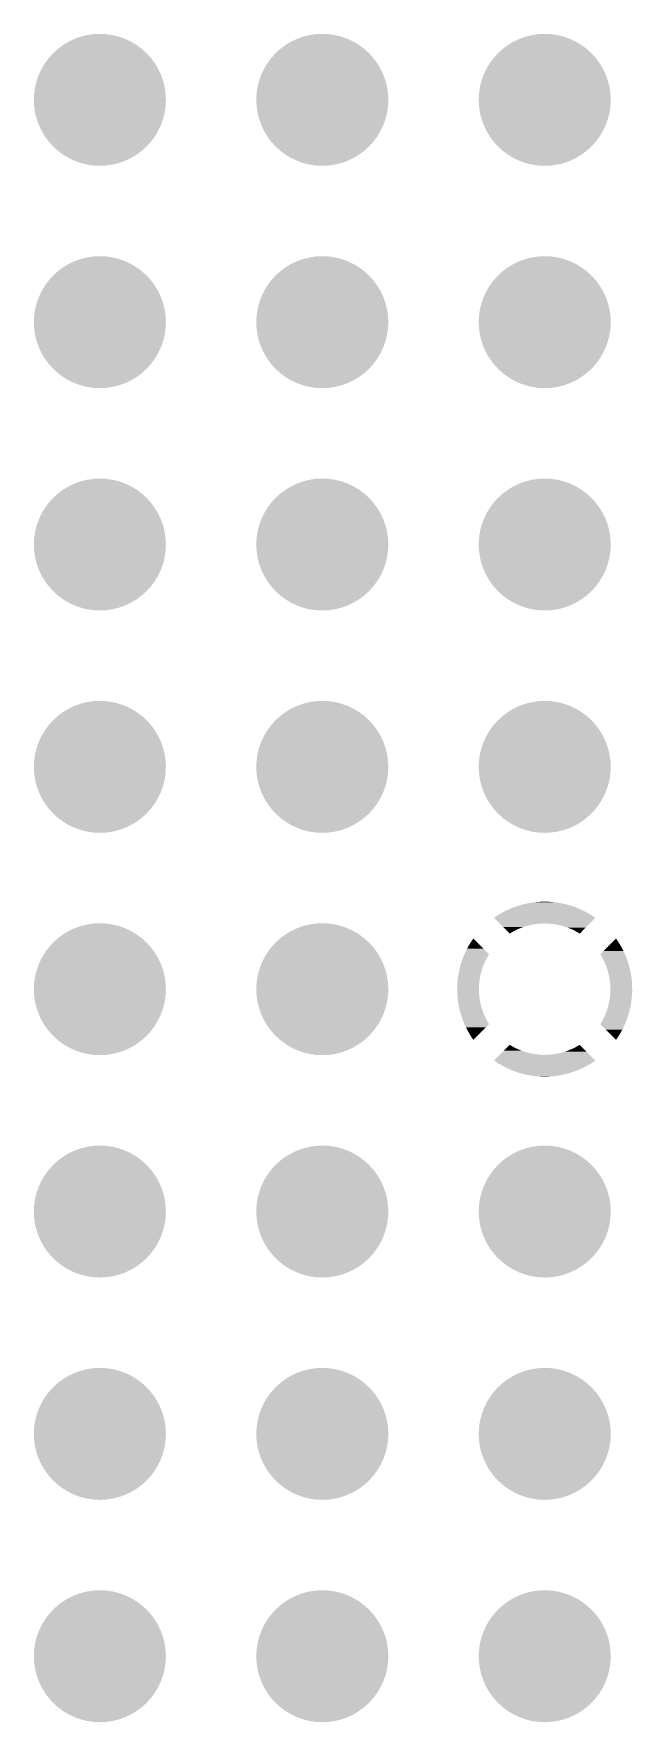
# Model space of a CAD drawing. Extents: x 295 to 953, y 10 to 290.
# Drawn here: x 579.35 to 586.18, y 161.02 to 180.31 of the extents above; entities that cross this region are included whole.
import ezdxf

# ---------------------------------------------------------------- set-up
doc = ezdxf.new("R2010")
doc.units = 0
doc.header["$LTSCALE"] = 5
doc.header["$MEASUREMENT"] = 0
doc.layers.get('0').update_dxf_attribs({"linetype": 'CONTINUOUS', "lineweight": 25})

msp = doc.modelspace()

# ---------------------------------------------------------------- linework, layer by layer
at = {"const_width": 0.754}
for points in [[(579.723, 179.553, 1), (580.477, 179.553, 1)], [(582.263, 179.553, 1), (583.017, 179.553, 1)], [(584.803, 179.553, 1), (585.557, 179.553, 1)], [(579.723, 177.013, 1), (580.477, 177.013, 1)], [(582.263, 177.013, 1), (583.017, 177.013, 1)], [(584.803, 177.013, 1), (585.557, 177.013, 1)], [(579.723, 174.473, 1), (580.477, 174.473, 1)], [(582.263, 174.473, 1), (583.017, 174.473, 1)], [(584.803, 174.473, 1), (585.557, 174.473, 1)], [(579.723, 171.933, 1), (580.477, 171.933, 1)], [(582.263, 171.933, 1), (583.017, 171.933, 1)], [(584.803, 171.933, 1), (585.557, 171.933, 1)], [(579.723, 169.393, 1), (580.477, 169.393, 1)], [(582.263, 169.393, 1), (583.017, 169.393, 1)], [(579.723, 166.853, 1), (580.477, 166.853, 1)], [(582.263, 166.853, 1), (583.017, 166.853, 1)], [(584.803, 166.853, 1), (585.557, 166.853, 1)], [(579.723, 164.313, 1), (580.477, 164.313, 1)], [(582.263, 164.313, 1), (583.017, 164.313, 1)], [(584.803, 164.313, 1), (585.557, 164.313, 1)], [(579.723, 161.773, 1), (580.477, 161.773, 1)], [(582.263, 161.773, 1), (583.017, 161.773, 1)], [(584.803, 161.773, 1), (585.557, 161.773, 1)]]:
    msp.add_lwpolyline(points, format="xyb", close=True, dxfattribs=at)
for points in [[(584.798, 170.317), (584.815, 170.324), (585.562, 170.317), (585.544, 170.324)], [(584.815, 170.324), (584.84, 170.333), (585.544, 170.324), (585.52, 170.333)], [(584.84, 170.333), (584.857, 170.339), (585.52, 170.333), (585.502, 170.339)], [(584.857, 170.339), (584.883, 170.347), (585.502, 170.339), (585.477, 170.347)], [(584.883, 170.347), (584.9, 170.353), (585.477, 170.347), (585.459, 170.353)], [(584.9, 170.353), (584.926, 170.36), (585.459, 170.353), (585.434, 170.36)], [(584.926, 170.36), (584.944, 170.364), (585.434, 170.36), (585.415, 170.364)], [(584.944, 170.364), (584.97, 170.37), (585.415, 170.364), (585.39, 170.37)], [(584.97, 170.37), (584.988, 170.374), (585.39, 170.37), (585.371, 170.374)], [(584.988, 170.374), (585.015, 170.379), (585.371, 170.374), (585.346, 170.379)], [(585.015, 170.379), (585.032, 170.382), (585.346, 170.379), (585.326, 170.382)], [(585.032, 170.382), (585.06, 170.385), (585.326, 170.382), (585.302, 170.385)], [(585.06, 170.385), (585.077, 170.387), (585.302, 170.385), (585.28, 170.387)], [(585.077, 170.387), (585.106, 170.39), (585.28, 170.387), (585.257, 170.39)], [(585.106, 170.39), (585.122, 170.391), (585.257, 170.39), (585.233, 170.391)], [(585.122, 170.391), (585.155, 170.392), (585.233, 170.391), (585.212, 170.392)], [(585.155, 170.392), (585.167, 170.393), (585.212, 170.392), (585.167, 170.393)], [(584.6, 170.208), (584.616, 170.219), (585.759, 170.208), (585.743, 170.219)], [(584.664, 170.144), (584.6, 170.208), (585.695, 170.144), (585.759, 170.208)], [(584.616, 170.219), (584.638, 170.233), (585.743, 170.219), (585.722, 170.233)], [(584.638, 170.233), (584.654, 170.243), (585.722, 170.233), (585.705, 170.243)], [(584.654, 170.243), (584.677, 170.257), (585.705, 170.243), (585.683, 170.257)], [(584.666, 170.142), (584.664, 170.144), (585.133, 170.142), (585.172, 170.144)], [(584.669, 170.139), (584.666, 170.142), (585.094, 170.139), (585.133, 170.142)], [(584.675, 170.133), (584.669, 170.139), (585.055, 170.133), (585.094, 170.139)], [(584.682, 170.126), (584.675, 170.133), (585.017, 170.126), (585.055, 170.133)], [(584.677, 170.257), (584.693, 170.266), (585.683, 170.257), (585.666, 170.266)], [(584.693, 170.266), (584.716, 170.279), (585.666, 170.266), (585.644, 170.279)], [(584.716, 170.279), (584.732, 170.287), (585.644, 170.279), (585.626, 170.287)], [(584.732, 170.287), (584.757, 170.299), (585.626, 170.287), (585.603, 170.299)], [(584.757, 170.299), (584.773, 170.306), (585.603, 170.299), (585.586, 170.306)], [(584.773, 170.306), (584.798, 170.317), (585.586, 170.306), (585.562, 170.317)], [(585.211, 170.143), (585.172, 170.144), (585.694, 170.143), (585.695, 170.144)], [(585.25, 170.141), (585.211, 170.143), (585.692, 170.141), (585.694, 170.143)], [(585.289, 170.136), (585.25, 170.141), (585.687, 170.136), (585.692, 170.141)], [(585.327, 170.129), (585.289, 170.136), (585.68, 170.129), (585.687, 170.136)], [(585.365, 170.121), (585.327, 170.129), (585.672, 170.121), (585.68, 170.129)], [(584.316, 169.897), (584.34, 169.935), (584.441, 169.897), (584.402, 169.935)], [(584.34, 169.935), (584.365, 169.973), (584.402, 169.935), (584.365, 169.973)], [(584.692, 170.117), (584.682, 170.126), (584.979, 170.117), (585.017, 170.126)], [(584.703, 170.105), (584.692, 170.117), (584.942, 170.105), (584.979, 170.117)], [(584.716, 170.092), (584.703, 170.105), (584.905, 170.092), (584.942, 170.105)], [(584.732, 170.077), (584.716, 170.092), (584.869, 170.077), (584.905, 170.092)], [(584.749, 170.059), (584.732, 170.077), (584.834, 170.059), (584.869, 170.077)], [(584.768, 170.041), (584.749, 170.059), (584.8, 170.041), (584.834, 170.059)], [(584.78, 170.028), (584.768, 170.041), (584.78, 170.028), (584.8, 170.041)], [(585.403, 170.11), (585.365, 170.121), (585.661, 170.11), (585.672, 170.121)], [(585.44, 170.097), (585.403, 170.11), (585.649, 170.097), (585.661, 170.11)], [(585.476, 170.083), (585.44, 170.097), (585.634, 170.083), (585.649, 170.097)], [(585.511, 170.067), (585.476, 170.083), (585.618, 170.067), (585.634, 170.083)], [(585.546, 170.048), (585.511, 170.067), (585.6, 170.048), (585.618, 170.067)], [(585.58, 170.028), (585.546, 170.048), (585.58, 170.028), (585.6, 170.048)], [(585.93, 169.908), (585.968, 169.946), (586.036, 169.908), (586.012, 169.946)], [(585.968, 169.946), (585.994, 169.973), (586.012, 169.946), (585.994, 169.973)], [(584.24, 169.734), (584.25, 169.76), (584.511, 169.734), (584.525, 169.76)], [(584.25, 169.76), (584.256, 169.776), (584.525, 169.76), (584.534, 169.776)], [(584.256, 169.776), (584.264, 169.793), (584.534, 169.776), (584.545, 169.793)], [(584.264, 169.793), (584.274, 169.817), (584.545, 169.793), (584.521, 169.817)], [(584.274, 169.817), (584.294, 169.857), (584.521, 169.817), (584.48, 169.857)], [(584.294, 169.857), (584.316, 169.897), (584.48, 169.857), (584.441, 169.897)], [(585.815, 169.793), (585.851, 169.829), (586.096, 169.793), (586.079, 169.829)], [(585.818, 169.788), (585.815, 169.793), (586.098, 169.788), (586.096, 169.793)], [(585.831, 169.766), (585.818, 169.788), (586.107, 169.766), (586.098, 169.788)], [(585.842, 169.746), (585.831, 169.766), (586.115, 169.746), (586.107, 169.766)], [(585.849, 169.732), (585.842, 169.746), (586.12, 169.732), (586.115, 169.746)], [(585.851, 169.829), (585.891, 169.869), (586.079, 169.829), (586.059, 169.869)], [(585.891, 169.869), (585.93, 169.908), (586.059, 169.869), (586.036, 169.908)], [(584.191, 169.541), (584.194, 169.56), (584.444, 169.541), (584.448, 169.56)], [(584.194, 169.56), (584.198, 169.579), (584.448, 169.56), (584.452, 169.579)], [(584.198, 169.579), (584.203, 169.604), (584.452, 169.579), (584.46, 169.604)], [(584.203, 169.604), (584.206, 169.616), (584.46, 169.604), (584.463, 169.616)], [(584.206, 169.616), (584.213, 169.648), (584.463, 169.616), (584.474, 169.648)], [(584.213, 169.648), (584.215, 169.653), (584.474, 169.648), (584.476, 169.653)], [(584.215, 169.653), (584.225, 169.69), (584.476, 169.653), (584.49, 169.69)], [(584.225, 169.69), (584.226, 169.691), (584.49, 169.69), (584.491, 169.691)], [(584.226, 169.691), (584.237, 169.725), (584.491, 169.691), (584.506, 169.725)], [(584.237, 169.725), (584.24, 169.734), (584.506, 169.725), (584.511, 169.734)], [(585.863, 169.704), (585.849, 169.732), (586.13, 169.704), (586.12, 169.732)], [(585.866, 169.697), (585.863, 169.704), (586.132, 169.697), (586.13, 169.704)], [(585.881, 169.661), (585.866, 169.697), (586.143, 169.661), (586.132, 169.697)], [(585.881, 169.66), (585.881, 169.661), (586.143, 169.66), (586.143, 169.661)], [(585.894, 169.624), (585.881, 169.66), (586.152, 169.624), (586.143, 169.66)], [(585.896, 169.617), (585.894, 169.624), (586.154, 169.617), (586.152, 169.624)], [(585.905, 169.586), (585.896, 169.617), (586.16, 169.586), (586.154, 169.617)], [(585.908, 169.573), (585.905, 169.586), (586.163, 169.573), (586.16, 169.586)], [(585.914, 169.548), (585.908, 169.573), (586.167, 169.548), (586.163, 169.573)], [(585.918, 169.528), (585.914, 169.548), (586.17, 169.528), (586.167, 169.548)], [(584.18, 169.393), (584.181, 169.424), (584.429, 169.393), (584.43, 169.424)], [(584.181, 169.354), (584.18, 169.393), (584.43, 169.354), (584.429, 169.393)], [(584.181, 169.425), (584.183, 169.463), (584.43, 169.425), (584.432, 169.463)], [(584.181, 169.424), (584.181, 169.425), (584.43, 169.424), (584.43, 169.425)], [(584.183, 169.47), (584.186, 169.502), (584.433, 169.47), (584.437, 169.502)], [(584.183, 169.463), (584.183, 169.47), (584.432, 169.463), (584.433, 169.47)], [(584.186, 169.502), (584.188, 169.515), (584.437, 169.502), (584.439, 169.515)], [(584.188, 169.515), (584.191, 169.541), (584.439, 169.515), (584.444, 169.541)], [(585.921, 169.51), (585.918, 169.528), (586.172, 169.51), (586.17, 169.528)], [(585.925, 169.483), (585.921, 169.51), (586.175, 169.483), (586.172, 169.51)], [(585.926, 169.471), (585.925, 169.483), (586.176, 169.471), (586.175, 169.483)], [(585.929, 169.438), (585.926, 169.471), (586.178, 169.438), (586.176, 169.471)], [(585.927, 169.323), (585.93, 169.361), (586.177, 169.323), (586.179, 169.361)], [(585.929, 169.432), (585.929, 169.438), (586.178, 169.432), (586.178, 169.438)], [(585.93, 169.393), (585.929, 169.432), (586.179, 169.393), (586.178, 169.432)], [(585.93, 169.362), (585.93, 169.393), (586.179, 169.362), (586.179, 169.393)], [(585.93, 169.361), (585.93, 169.362), (586.179, 169.361), (586.179, 169.362)], [(584.181, 169.348), (584.181, 169.354), (584.431, 169.348), (584.43, 169.354)], [(584.183, 169.315), (584.181, 169.348), (584.433, 169.315), (584.431, 169.348)], [(584.184, 169.303), (584.183, 169.315), (584.435, 169.303), (584.433, 169.315)], [(584.187, 169.277), (584.184, 169.303), (584.438, 169.277), (584.435, 169.303)], [(584.189, 169.259), (584.187, 169.277), (584.442, 169.259), (584.438, 169.277)], [(584.193, 169.238), (584.189, 169.259), (584.445, 169.238), (584.442, 169.259)], [(584.196, 169.214), (584.193, 169.238), (584.451, 169.214), (584.445, 169.238)], [(584.199, 169.2), (584.196, 169.214), (584.454, 169.2), (584.451, 169.214)], [(584.205, 169.17), (584.199, 169.2), (584.463, 169.17), (584.454, 169.2)], [(584.207, 169.163), (584.205, 169.17), (584.465, 169.163), (584.463, 169.17)], [(584.217, 169.126), (584.207, 169.163), (584.478, 169.126), (584.465, 169.163)], [(585.886, 169.139), (585.896, 169.17), (586.146, 169.139), (586.154, 169.17)], [(585.896, 169.17), (585.9, 169.183), (586.154, 169.17), (586.157, 169.183)], [(585.9, 169.183), (585.907, 169.208), (586.157, 169.183), (586.162, 169.208)], [(585.907, 169.208), (585.911, 169.227), (586.162, 169.208), (586.165, 169.227)], [(585.911, 169.227), (585.916, 169.246), (586.165, 169.227), (586.168, 169.246)], [(585.916, 169.246), (585.92, 169.271), (586.168, 169.246), (586.172, 169.271)], [(585.92, 169.271), (585.922, 169.284), (586.172, 169.271), (586.173, 169.284)], [(585.922, 169.284), (585.926, 169.316), (586.173, 169.284), (586.176, 169.316)], [(585.926, 169.316), (585.927, 169.323), (586.176, 169.316), (586.177, 169.323)], [(584.228, 169.09), (584.217, 169.126), (584.493, 169.09), (584.478, 169.126)], [(584.23, 169.083), (584.228, 169.09), (584.496, 169.083), (584.493, 169.09)], [(584.24, 169.055), (584.23, 169.083), (584.51, 169.055), (584.496, 169.083)], [(584.245, 169.041), (584.24, 169.055), (584.517, 169.041), (584.51, 169.055)], [(584.253, 169.02), (584.245, 169.041), (584.528, 169.02), (584.517, 169.041)], [(584.261, 168.999), (584.253, 169.02), (584.541, 168.999), (584.528, 169.02)], [(584.264, 168.993), (584.261, 168.999), (584.545, 168.993), (584.541, 168.999)], [(584.28, 168.958), (584.264, 168.993), (584.509, 168.958), (584.545, 168.993)], [(585.815, 168.993), (585.825, 169.011), (586.095, 168.993), (586.103, 169.011)], [(585.839, 168.97), (585.815, 168.993), (586.085, 168.97), (586.095, 168.993)], [(585.825, 169.011), (585.835, 169.027), (586.103, 169.011), (586.109, 169.027)], [(585.835, 169.027), (585.848, 169.053), (586.109, 169.027), (586.119, 169.053)], [(585.879, 168.929), (585.839, 168.97), (586.065, 168.929), (586.085, 168.97)], [(585.848, 169.053), (585.853, 169.062), (586.119, 169.053), (586.122, 169.062)], [(585.853, 169.062), (585.869, 169.096), (586.122, 169.062), (586.134, 169.096)], [(585.869, 169.097), (585.884, 169.133), (586.134, 169.097), (586.145, 169.133)], [(585.869, 169.096), (585.869, 169.097), (586.134, 169.096), (586.134, 169.097)], [(585.884, 169.133), (585.886, 169.139), (586.145, 169.133), (586.146, 169.139)], [(584.301, 168.918), (584.28, 168.958), (584.469, 168.918), (584.509, 168.958)], [(584.323, 168.878), (584.301, 168.918), (584.43, 168.878), (584.469, 168.918)], [(584.347, 168.84), (584.323, 168.878), (584.392, 168.84), (584.43, 168.878)], [(584.365, 168.814), (584.347, 168.84), (584.365, 168.814), (584.392, 168.84)], [(585.919, 168.89), (585.879, 168.929), (586.043, 168.89), (586.065, 168.929)], [(585.957, 168.851), (585.919, 168.89), (586.02, 168.851), (586.043, 168.89)], [(585.994, 168.814), (585.957, 168.851), (585.994, 168.814), (586.02, 168.851)], [(584.6, 168.579), (584.664, 168.643), (585.759, 168.579), (585.695, 168.643)], [(584.664, 168.643), (584.665, 168.643), (585.188, 168.643), (585.149, 168.643)], [(584.665, 168.643), (584.668, 168.646), (585.149, 168.643), (585.11, 168.646)], [(584.668, 168.646), (584.672, 168.651), (585.11, 168.646), (585.071, 168.651)], [(584.672, 168.651), (584.679, 168.657), (585.071, 168.651), (585.032, 168.657)], [(584.679, 168.657), (584.688, 168.666), (585.032, 168.657), (584.994, 168.666)], [(584.688, 168.666), (584.698, 168.677), (584.994, 168.666), (584.957, 168.677)], [(584.698, 168.677), (584.711, 168.689), (584.957, 168.677), (584.92, 168.689)], [(584.711, 168.689), (584.725, 168.704), (584.92, 168.689), (584.883, 168.704)], [(584.725, 168.704), (584.742, 168.72), (584.883, 168.704), (584.848, 168.72)], [(584.742, 168.72), (584.76, 168.738), (584.848, 168.72), (584.813, 168.738)], [(584.76, 168.738), (584.78, 168.758), (584.813, 168.738), (584.78, 168.758)], [(585.188, 168.643), (585.227, 168.644), (585.695, 168.643), (585.694, 168.644)], [(585.227, 168.644), (585.265, 168.648), (585.694, 168.644), (585.69, 168.648)], [(585.265, 168.648), (585.304, 168.653), (585.69, 168.648), (585.685, 168.653)], [(585.304, 168.653), (585.342, 168.661), (585.685, 168.653), (585.677, 168.661)], [(585.342, 168.661), (585.38, 168.67), (585.677, 168.661), (585.668, 168.67)], [(585.38, 168.67), (585.418, 168.681), (585.668, 168.67), (585.656, 168.681)], [(585.418, 168.681), (585.454, 168.695), (585.656, 168.681), (585.643, 168.695)], [(585.454, 168.695), (585.49, 168.71), (585.643, 168.695), (585.628, 168.71)], [(585.49, 168.71), (585.525, 168.727), (585.628, 168.71), (585.611, 168.727)], [(585.525, 168.727), (585.56, 168.746), (585.611, 168.727), (585.592, 168.746)], [(585.56, 168.746), (585.58, 168.758), (585.592, 168.746), (585.58, 168.758)], [(584.616, 168.568), (584.6, 168.579), (585.743, 168.568), (585.759, 168.579)], [(584.638, 168.553), (584.616, 168.568), (585.721, 168.553), (585.743, 168.568)], [(584.654, 168.543), (584.638, 168.553), (585.706, 168.543), (585.721, 168.553)], [(584.676, 168.53), (584.654, 168.543), (585.683, 168.53), (585.706, 168.543)], [(584.693, 168.521), (584.676, 168.53), (585.667, 168.521), (585.683, 168.53)], [(584.716, 168.508), (584.693, 168.521), (585.643, 168.508), (585.667, 168.521)], [(584.733, 168.499), (584.716, 168.508), (585.627, 168.499), (585.643, 168.508)], [(584.756, 168.488), (584.733, 168.499), (585.603, 168.488), (585.627, 168.499)], [(584.774, 168.48), (584.756, 168.488), (585.586, 168.48), (585.603, 168.488)], [(584.797, 168.47), (584.774, 168.48), (585.562, 168.47), (585.586, 168.48)], [(584.815, 168.463), (584.797, 168.47), (585.545, 168.463), (585.562, 168.47)], [(584.839, 168.454), (584.815, 168.463), (585.519, 168.454), (585.545, 168.463)], [(584.858, 168.447), (584.839, 168.454), (585.502, 168.447), (585.519, 168.454)], [(584.882, 168.439), (584.858, 168.447), (585.477, 168.439), (585.502, 168.447)], [(584.901, 168.434), (584.882, 168.439), (585.459, 168.434), (585.477, 168.439)], [(584.925, 168.427), (584.901, 168.434), (585.433, 168.427), (585.459, 168.434)], [(584.945, 168.422), (584.925, 168.427), (585.416, 168.422), (585.433, 168.427)], [(584.969, 168.416), (584.945, 168.422), (585.389, 168.416), (585.416, 168.422)], [(584.989, 168.412), (584.969, 168.416), (585.372, 168.412), (585.389, 168.416)], [(585.013, 168.408), (584.989, 168.412), (585.345, 168.408), (585.372, 168.412)], [(585.034, 168.405), (585.013, 168.408), (585.327, 168.405), (585.345, 168.408)], [(585.058, 168.401), (585.034, 168.405), (585.3, 168.401), (585.327, 168.405)], [(585.079, 168.399), (585.058, 168.401), (585.283, 168.399), (585.3, 168.401)], [(585.103, 168.397), (585.079, 168.399), (585.254, 168.397), (585.283, 168.399)], [(585.126, 168.396), (585.103, 168.397), (585.238, 168.396), (585.254, 168.397)], [(585.148, 168.394), (585.126, 168.396), (585.205, 168.394), (585.238, 168.396)], [(585.193, 168.394), (585.148, 168.394), (585.193, 168.394), (585.205, 168.394)]]:
    msp.add_solid(points)

doc.saveas('drawing.dxf')
